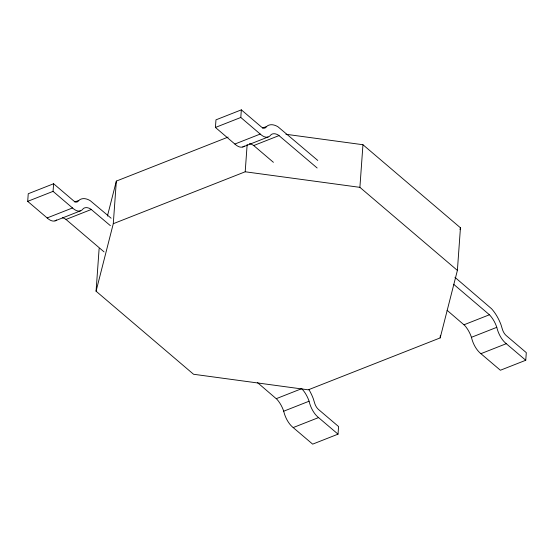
<?xml version="1.0" encoding="UTF-8"?>
<svg xmlns="http://www.w3.org/2000/svg" width="554" height="554" viewBox="0 0 554 554"><rect width="100%" height="100%" fill="white"/><g stroke="black" fill="none" stroke-linecap="round" stroke-linejoin="round"><path stroke-width="0.83" d="M56.674 219.952A17.797 8.996 68.5 0 1 47.99 218.671L27.7 201.351L28.247 193.741L53.613 183.755L73.793 200.97A8.303 4.197 68.5 0 0 78.176 201.227L79.734 199.717A29.12 14.723 68.5 0 1 90.281 200.707L111.112 218.207M110.391 225.672L90.697 209.024A19.639 9.924 68.5 0 0 83.585 208.352L82.754 209.225A17.797 8.996 68.5 0 1 73.357 208.685L53.066 191.365L53.613 183.755M285.919 134.276L362.953 144.732L460.443 227.791L457.389 270.407L440.174 337.905L308.253 389.829L193.554 374.262L96.071 291.203L99.124 248.587M96.071 291.203L113.286 223.705L116.34 181.089L228.144 137.08M244.404 146.055A17.797 8.996 68.5 0 1 235.713 144.774L215.43 127.455L215.97 119.844L241.343 109.858L261.523 127.074A8.303 4.197 68.5 0 0 265.906 127.33L267.464 125.82A29.12 14.723 68.5 0 1 278.011 126.811L317.774 160.445M317.144 167.987L278.427 135.128A19.639 9.924 68.5 0 0 271.315 134.456L270.484 135.328A17.797 8.996 68.5 0 1 261.086 134.788L240.796 117.469L241.343 109.858M113.286 223.705L245.2 171.782L247.153 144.504M257.492 382.599L276.972 399.337A19.639 9.924 68.5 0 1 283.357 410.168L283.973 412.273A17.797 8.996 68.5 0 0 292.367 426.885L312.657 444.142L338.03 434.156L338.57 426.545L318.391 409.378A8.303 4.197 68.5 0 1 314.478 402.557L313.301 398.721A29.12 14.723 68.5 0 0 308.98 389.697M457.389 270.407L359.899 187.349L362.953 144.732M440.174 337.905L440.354 335.343M447.085 310.295L464.702 325.44A19.639 9.924 68.5 0 1 471.087 336.271L471.703 338.376A17.797 8.996 68.5 0 0 480.089 352.988L500.387 370.245L525.753 360.259L526.3 352.649L506.114 335.482A8.303 4.197 68.5 0 1 502.201 328.661L501.031 324.824A29.12 14.723 68.5 0 0 491.564 308.758L454.917 277.298M107.414 216.088L116.34 181.089M460.014 229.46L460.443 227.791M27.7 201.351L53.066 191.365M215.43 127.455L240.796 117.469M74.748 202.002L78.71 200.444M262.471 128.106L266.439 126.547M47.159 217.93L72.526 207.944M234.882 144.033L260.255 134.047M54.998 220.887L80.372 210.901M242.728 146.99L268.094 137.004M62.332 217.75A19.639 9.924 68.5 0 1 65.33 219.01L65.995 219.446L91.362 209.46M249.342 143.735A19.639 9.924 68.5 0 1 253.06 145.113L253.725 145.55L279.091 135.564M276.328 398.651L301.695 388.666L302.346 389.351A19.639 9.924 68.5 0 1 308.73 400.182L309.347 402.287A17.797 8.996 68.5 0 0 317.733 416.899L338.03 434.156M464.058 324.755L489.424 314.769L490.068 315.455A19.639 9.924 68.5 0 1 496.453 326.285L497.07 328.39A17.797 8.996 68.5 0 0 505.463 343.002L525.753 360.259M283.724 411.2L309.09 401.214M471.447 337.303L496.82 327.317M293.204 427.563L318.571 417.577M480.927 353.667L506.294 343.681M245.2 171.782L359.899 187.349M453.698 284.327L489.424 314.769M253.725 145.55L273.406 162.315M65.995 219.446L104.048 251.869"/></g></svg>
